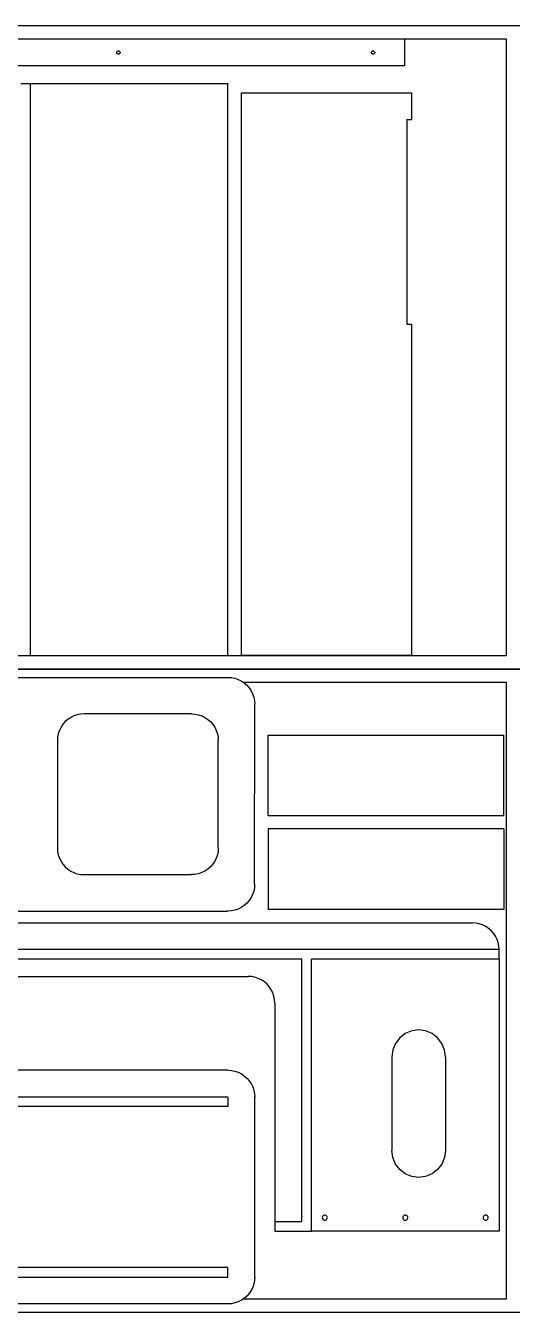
# Model space of a CAD drawing. Extents: x -136 to 152, y -38 to 58.
# Drawn here: x 19 to 55.3, y -38.1 to 57.9 of the extents above; entities that cross this region are included whole.
import ezdxf

# ---------------------------------------------------------------- set-up
doc = ezdxf.new("R2010")
doc.units = 0
doc.header["$MEASUREMENT"] = 0
doc.layers.get('0').update_dxf_attribs({"linetype": 'CONTINUOUS'})

msp = doc.modelspace()

# ---------------------------------------------------------------- linework, layer by layer
for p, q in [((55.833, 57.894), (-40.167, 57.894)), ((54.833, 56.894), (-39.167, 56.894)), ((47.233, 56.894), (4.533, 56.894)), ((47.233, 56.894), (47.233, 54.894)), ((54.833, 10.894), (54.833, 56.894)), ((25.758, 55.894), (25.762, 55.927)), ((25.762, 55.862), (25.758, 55.894)), ((25.762, 55.927), (25.775, 55.957)), ((25.775, 55.832), (25.762, 55.862)), ((25.775, 55.957), (25.795, 55.983)), ((25.795, 55.806), (25.775, 55.832)), ((25.795, 55.983), (25.821, 56.002)), ((25.821, 55.786), (25.795, 55.806)), ((25.821, 56.002), (25.851, 56.015)), ((25.851, 55.773), (25.821, 55.786)), ((25.851, 56.015), (25.883, 56.019)), ((25.883, 55.769), (25.851, 55.773)), ((25.883, 56.019), (25.915, 56.015)), ((25.915, 55.773), (25.883, 55.769)), ((25.915, 56.015), (25.946, 56.002)), ((25.946, 55.786), (25.915, 55.773)), ((25.946, 56.002), (25.971, 55.983)), ((25.971, 55.806), (25.946, 55.786)), ((25.971, 55.983), (25.991, 55.957)), ((25.991, 55.832), (25.971, 55.806)), ((25.991, 55.957), (26.004, 55.927)), ((26.004, 55.862), (25.991, 55.832)), ((26.004, 55.927), (26.008, 55.894)), ((26.008, 55.894), (26.004, 55.862)), ((44.758, 55.894), (44.762, 55.927)), ((44.762, 55.862), (44.758, 55.894)), ((44.762, 55.927), (44.775, 55.957)), ((44.775, 55.832), (44.762, 55.862)), ((44.775, 55.957), (44.795, 55.983)), ((44.795, 55.806), (44.775, 55.832)), ((44.795, 55.983), (44.821, 56.002)), ((44.821, 55.786), (44.795, 55.806)), ((44.821, 56.002), (44.851, 56.015)), ((44.851, 55.773), (44.821, 55.786)), ((44.851, 56.015), (44.883, 56.019)), ((44.883, 55.769), (44.851, 55.773)), ((44.883, 56.019), (44.915, 56.015)), ((44.915, 55.773), (44.883, 55.769)), ((44.915, 56.015), (44.946, 56.002)), ((44.946, 55.786), (44.915, 55.773)), ((44.946, 56.002), (44.971, 55.983)), ((44.971, 55.806), (44.946, 55.786)), ((44.971, 55.983), (44.991, 55.957)), ((44.991, 55.832), (44.971, 55.806)), ((44.991, 55.957), (45.004, 55.927)), ((45.004, 55.862), (44.991, 55.832)), ((45.004, 55.927), (45.008, 55.894)), ((45.008, 55.894), (45.004, 55.862)), ((47.233, 54.894), (4.533, 54.894)), ((18.61, 53.594), (19.328, 53.594)), ((19.328, 53.594), (34.052, 53.594)), ((19.328, 10.894), (19.328, 53.594)), ((34.052, 10.894), (34.052, 53.594)), ((35.052, 52.894), (47.752, 52.894)), ((35.052, 10.894), (35.052, 52.894)), ((47.752, 52.894), (47.752, 50.894)), ((47.402, 50.894), (47.402, 35.613)), ((47.402, 50.894), (47.752, 50.894)), ((47.402, 35.613), (47.752, 35.613)), ((47.752, 35.613), (47.752, 10.894)), ((-39.167, 10.894), (54.833, 10.894)), ((18.61, 10.894), (19.328, 10.894)), ((19.328, 10.894), (34.052, 10.894)), ((47.752, 10.894), (35.052, 10.894)), ((55.833, 9.894), (-40.167, 9.894)), ((-40.167, 9.894), (55.833, 9.894)), ((-37.171, 9.269), (34.048, 9.269)), ((34.048, 9.269), (34.309, 9.252)), ((34.309, 9.252), (34.566, 9.201)), ((34.566, 9.201), (34.813, 9.117)), ((34.813, 9.117), (35.048, 9.001)), ((35.048, 9.001), (35.266, 8.856)), ((54.833, 8.894), (35.208, 8.894)), ((35.266, 8.856), (35.462, 8.683)), ((35.462, 8.683), (35.635, 8.487)), ((54.833, -37.106), (54.833, 8.894)), ((35.635, 8.487), (35.78, 8.269)), ((35.78, 8.269), (35.895, 8.035)), ((35.895, 8.035), (35.979, 7.787)), ((35.979, 7.787), (36.03, 7.53)), ((36.03, 7.53), (36.047, 7.269)), ((36.042, -6.168), (36.047, 7.269)), ((21.747, 5.768), (21.602, 5.55)), ((21.92, 5.965), (21.747, 5.768)), ((22.117, 6.137), (21.92, 5.965)), ((22.334, 6.283), (22.117, 6.137)), ((22.569, 6.398), (22.334, 6.283)), ((22.817, 6.482), (22.569, 6.398)), ((23.073, 6.533), (22.817, 6.482)), ((23.334, 6.55), (23.073, 6.533)), ((31.334, 6.55), (23.334, 6.55)), ((31.334, 6.55), (31.595, 6.533)), ((31.595, 6.533), (31.852, 6.482)), ((31.852, 6.482), (32.1, 6.398)), ((32.1, 6.398), (32.334, 6.283)), ((32.334, 6.283), (32.552, 6.137)), ((32.552, 6.137), (32.748, 5.965)), ((32.748, 5.965), (32.921, 5.768)), ((32.921, 5.768), (33.066, 5.55)), ((21.351, 4.812), (21.334, 4.55)), ((21.402, 5.068), (21.351, 4.812)), ((21.486, 5.316), (21.402, 5.068)), ((21.602, 5.55), (21.486, 5.316)), ((33.066, 5.55), (33.182, 5.316)), ((33.182, 5.316), (33.266, 5.068)), ((33.266, 5.068), (33.317, 4.812)), ((33.317, 4.812), (33.334, 4.55)), ((37.046, -1.043), (37.046, 4.957)), ((37.046, 4.957), (54.621, 4.957)), ((54.621, -1.043), (54.621, 4.957)), ((21.334, 4.55), (21.334, -3.45)), ((33.334, -3.45), (33.334, 4.55)), ((37.046, -1.043), (54.621, -1.043)), ((54.621, -2.043), (37.046, -2.043)), ((37.046, -2.043), (37.046, -8.043)), ((54.621, -2.043), (54.621, -8.043)), ((21.334, -3.45), (21.351, -3.711)), ((21.351, -3.711), (21.402, -3.967)), ((33.317, -3.711), (33.266, -3.967)), ((33.334, -3.45), (33.317, -3.711)), ((21.402, -3.967), (21.486, -4.215)), ((21.486, -4.215), (21.602, -4.45)), ((21.602, -4.45), (21.747, -4.667)), ((21.747, -4.667), (21.92, -4.864)), ((32.921, -4.667), (32.748, -4.864)), ((33.066, -4.45), (32.921, -4.667)), ((33.182, -4.215), (33.066, -4.45)), ((33.266, -3.967), (33.182, -4.215)), ((21.92, -4.864), (22.117, -5.036)), ((22.117, -5.036), (22.334, -5.182)), ((22.334, -5.182), (22.569, -5.297)), ((22.569, -5.297), (22.817, -5.381)), ((22.817, -5.381), (23.073, -5.432)), ((23.073, -5.432), (23.334, -5.45)), ((23.334, -5.45), (31.334, -5.45)), ((31.595, -5.432), (31.334, -5.45)), ((31.852, -5.381), (31.595, -5.432)), ((32.1, -5.297), (31.852, -5.381)), ((32.334, -5.182), (32.1, -5.297)), ((32.552, -5.036), (32.334, -5.182)), ((32.748, -4.864), (32.552, -5.036)), ((35.974, -6.686), (35.89, -6.934)), ((36.025, -6.429), (35.974, -6.686)), ((36.042, -6.168), (36.025, -6.429)), ((35.456, -7.582), (35.259, -7.755)), ((35.629, -7.386), (35.456, -7.582)), ((35.774, -7.168), (35.629, -7.386)), ((35.89, -6.934), (35.774, -7.168)), ((-20.452, -8.168), (34.041, -8.168)), ((34.303, -8.151), (34.041, -8.168)), ((34.559, -8.1), (34.303, -8.151)), ((34.807, -8.016), (34.559, -8.1)), ((35.042, -7.9), (34.807, -8.016)), ((35.259, -7.755), (35.042, -7.9)), ((54.621, -8.043), (37.046, -8.043)), ((-19.941, -9.043), (52.277, -9.043)), ((52.538, -9.06), (52.277, -9.043)), ((52.795, -9.111), (52.538, -9.06)), ((53.043, -9.195), (52.795, -9.111)), ((53.277, -9.311), (53.043, -9.195)), ((53.495, -9.457), (53.277, -9.311)), ((53.691, -9.629), (53.495, -9.457)), ((53.864, -9.826), (53.691, -9.629)), ((54.009, -10.043), (53.864, -9.826)), ((54.125, -10.278), (54.009, -10.043)), ((54.209, -10.526), (54.125, -10.278)), ((54.26, -10.782), (54.209, -10.526)), ((54.277, -11.043), (-20.941, -11.043)), ((54.277, -11.043), (54.26, -10.782)), ((54.277, -11.762), (54.277, -11.043)), ((39.559, -11.762), (-20.941, -11.762)), ((39.559, -31.324), (39.559, -11.762)), ((54.277, -11.762), (40.277, -11.762)), ((40.277, -32.043), (40.277, -11.762)), ((54.277, -11.762), (54.277, -32.043)), ((-19.941, -13.043), (35.552, -13.043)), ((35.813, -13.06), (35.552, -13.043)), ((36.069, -13.111), (35.813, -13.06)), ((36.317, -13.195), (36.069, -13.111)), ((36.552, -13.311), (36.317, -13.195)), ((36.769, -13.457), (36.552, -13.311)), ((36.966, -13.629), (36.769, -13.457)), ((37.138, -13.826), (36.966, -13.629)), ((37.284, -14.043), (37.138, -13.826)), ((37.4, -14.278), (37.284, -14.043)), ((37.484, -14.526), (37.4, -14.278)), ((37.535, -14.782), (37.484, -14.526)), ((37.552, -15.043), (37.535, -14.782)), ((37.552, -15.043), (37.552, -31.324)), ((47.76, -17.111), (47.277, -17.311)), ((48.277, -17.043), (47.76, -17.111)), ((48.795, -17.111), (48.277, -17.043)), ((49.277, -17.311), (48.795, -17.111)), ((46.545, -18.043), (46.345, -18.526)), ((46.863, -17.629), (46.545, -18.043)), ((47.277, -17.311), (46.863, -17.629)), ((49.691, -17.629), (49.277, -17.311)), ((50.009, -18.043), (49.691, -17.629)), ((50.209, -18.526), (50.009, -18.043)), ((46.345, -18.526), (46.277, -19.043)), ((46.277, -19.043), (46.277, -26.043)), ((50.277, -19.043), (50.209, -18.526)), ((50.277, -19.043), (50.277, -26.043)), ((34.052, -20.043), (-20.448, -20.043)), ((34.052, -20.043), (34.313, -20.06)), ((34.313, -20.06), (34.569, -20.112)), ((34.569, -20.112), (34.817, -20.196)), ((34.817, -20.196), (35.052, -20.311)), ((35.052, -20.311), (35.269, -20.457)), ((35.269, -20.457), (35.466, -20.629)), ((35.466, -20.629), (35.638, -20.826)), ((35.638, -20.826), (35.784, -21.043)), ((35.784, -21.043), (35.9, -21.278)), ((34.052, -22.043), (-24.448, -22.043)), ((34.052, -22.043), (34.052, -22.762)), ((35.9, -21.278), (35.984, -21.526)), ((35.984, -21.526), (36.035, -21.782)), ((36.035, -21.782), (36.052, -22.043)), ((36.052, -35.481), (36.052, -22.043)), ((34.052, -22.762), (-24.448, -22.762)), ((46.345, -26.561), (46.277, -26.043)), ((46.545, -27.043), (46.345, -26.561)), ((50.209, -26.561), (50.009, -27.043)), ((50.277, -26.043), (50.209, -26.561)), ((46.863, -27.457), (46.545, -27.043)), ((47.277, -27.775), (46.863, -27.457)), ((47.76, -27.975), (47.277, -27.775)), ((49.277, -27.775), (48.795, -27.975)), ((49.691, -27.457), (49.277, -27.775)), ((50.009, -27.043), (49.691, -27.457)), ((48.277, -28.043), (47.76, -27.975)), ((48.795, -27.975), (48.277, -28.043)), ((37.552, -31.324), (39.559, -31.324)), ((37.552, -31.324), (37.552, -32.043)), ((41.095, -30.994), (41.088, -31.043)), ((41.088, -31.043), (41.095, -31.092)), ((41.114, -30.949), (41.095, -30.994)), ((41.095, -31.092), (41.114, -31.138)), ((41.144, -30.91), (41.114, -30.949)), ((41.114, -31.138), (41.144, -31.177)), ((41.183, -30.88), (41.144, -30.91)), ((41.144, -31.177), (41.183, -31.207)), ((41.228, -30.861), (41.183, -30.88)), ((41.183, -31.207), (41.228, -31.226)), ((41.277, -30.854), (41.228, -30.861)), ((41.228, -31.226), (41.277, -31.232)), ((41.326, -30.861), (41.277, -30.854)), ((41.277, -31.232), (41.326, -31.226)), ((41.372, -30.88), (41.326, -30.861)), ((41.326, -31.226), (41.372, -31.207)), ((41.411, -30.91), (41.372, -30.88)), ((41.372, -31.207), (41.411, -31.177)), ((41.441, -30.949), (41.411, -30.91)), ((41.411, -31.177), (41.441, -31.138)), ((41.46, -30.994), (41.441, -30.949)), ((41.441, -31.138), (41.46, -31.092)), ((41.466, -31.043), (41.46, -30.994)), ((41.46, -31.092), (41.466, -31.043)), ((47.095, -30.994), (47.088, -31.043)), ((47.088, -31.043), (47.095, -31.092)), ((47.114, -30.949), (47.095, -30.994)), ((47.095, -31.092), (47.114, -31.138)), ((47.144, -30.91), (47.114, -30.949)), ((47.114, -31.138), (47.144, -31.177)), ((47.183, -30.88), (47.144, -30.91)), ((47.144, -31.177), (47.183, -31.207)), ((47.228, -30.861), (47.183, -30.88)), ((47.183, -31.207), (47.228, -31.226)), ((47.277, -30.854), (47.228, -30.861)), ((47.228, -31.226), (47.277, -31.232)), ((47.326, -30.861), (47.277, -30.854)), ((47.277, -31.232), (47.326, -31.226)), ((47.372, -30.88), (47.326, -30.861)), ((47.326, -31.226), (47.372, -31.207)), ((47.411, -30.91), (47.372, -30.88)), ((47.372, -31.207), (47.411, -31.177)), ((47.441, -30.949), (47.411, -30.91)), ((47.411, -31.177), (47.441, -31.138)), ((47.46, -30.994), (47.441, -30.949)), ((47.441, -31.138), (47.46, -31.092)), ((47.466, -31.043), (47.46, -30.994)), ((47.46, -31.092), (47.466, -31.043)), ((53.095, -30.994), (53.088, -31.043)), ((53.088, -31.043), (53.095, -31.092)), ((53.114, -30.949), (53.095, -30.994)), ((53.095, -31.092), (53.114, -31.138)), ((53.144, -30.91), (53.114, -30.949)), ((53.114, -31.138), (53.144, -31.177)), ((53.183, -30.88), (53.144, -30.91)), ((53.144, -31.177), (53.183, -31.207)), ((53.228, -30.861), (53.183, -30.88)), ((53.183, -31.207), (53.228, -31.226)), ((53.277, -30.854), (53.228, -30.861)), ((53.228, -31.226), (53.277, -31.232)), ((53.326, -30.861), (53.277, -30.854)), ((53.277, -31.232), (53.326, -31.226)), ((53.372, -30.88), (53.326, -30.861)), ((53.326, -31.226), (53.372, -31.207)), ((53.411, -30.91), (53.372, -30.88)), ((53.372, -31.207), (53.411, -31.177)), ((53.441, -30.949), (53.411, -30.91)), ((53.411, -31.177), (53.441, -31.138)), ((53.46, -30.994), (53.441, -30.949)), ((53.441, -31.138), (53.46, -31.092)), ((53.466, -31.043), (53.46, -30.994)), ((53.46, -31.092), (53.466, -31.043)), ((37.552, -32.043), (40.277, -32.043)), ((54.277, -32.043), (40.277, -32.043)), ((-39.167, -35.481), (34.052, -35.481)), ((34.052, -34.762), (-24.448, -34.762)), ((34.052, -35.481), (34.052, -34.762)), ((36.052, -35.481), (36.035, -35.742)), ((35.9, -36.246), (35.784, -36.481)), ((35.984, -35.998), (35.9, -36.246)), ((36.035, -35.742), (35.984, -35.998)), ((34.569, -37.413), (34.313, -37.464)), ((34.817, -37.329), (34.569, -37.413)), ((35.052, -37.213), (34.817, -37.329)), ((35.269, -37.068), (35.052, -37.213)), ((35.212, -37.106), (54.833, -37.106)), ((35.466, -36.895), (35.269, -37.068)), ((35.638, -36.698), (35.466, -36.895)), ((35.784, -36.481), (35.638, -36.698)), ((-40.167, -38.106), (55.833, -38.106)), ((34.052, -37.481), (-37.167, -37.481)), ((34.313, -37.464), (34.052, -37.481))]:
    msp.add_line(p, q)

doc.saveas('drawing.dxf')
